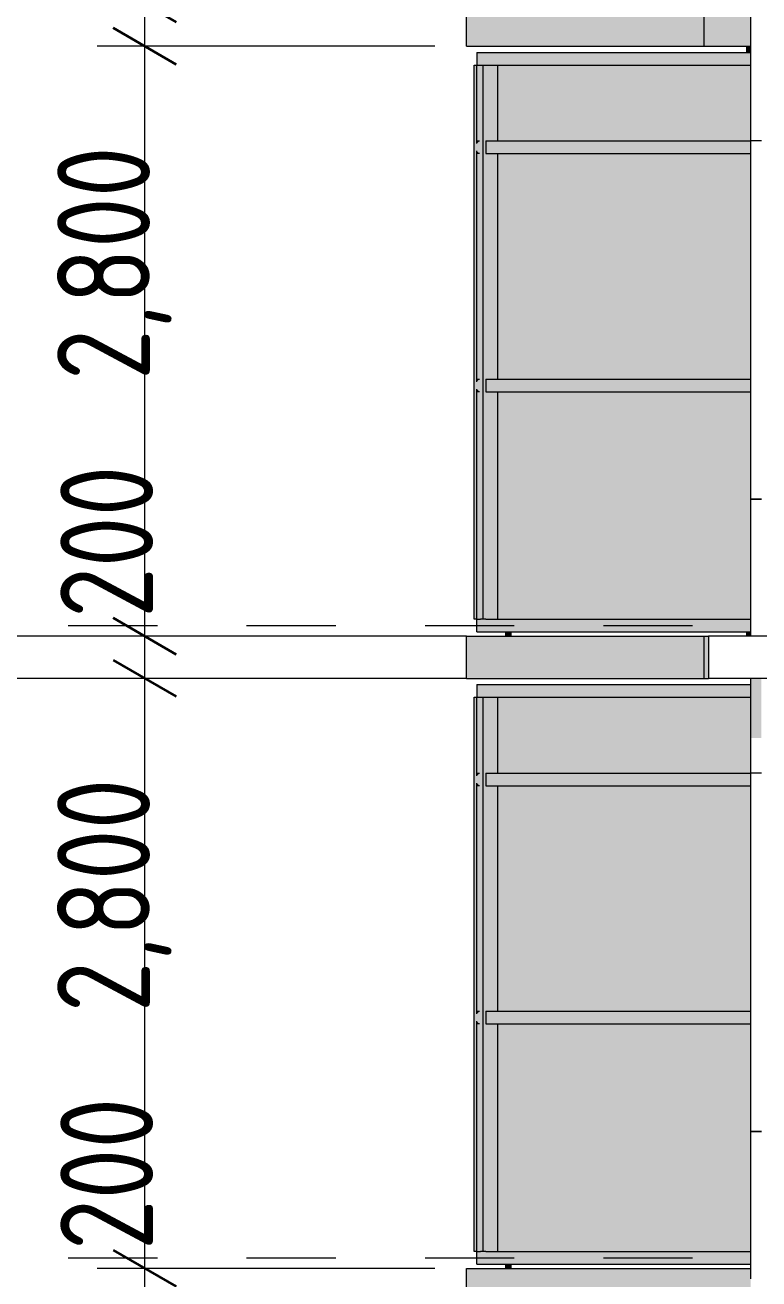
# Model space of a CAD drawing. Header units: millimetres. Extents: x 18162 to 7085488, y 72188 to 247925.
# Drawn here: x 5802714 to 5806197, y 109284 to 115234 of the extents above; entities that cross this region are included whole.
import ezdxf

# ---------------------------------------------------------------- set-up
doc = ezdxf.new("R2010")
doc.units = ezdxf.units.MM
doc.header["$MEASUREMENT"] = 0
doc.linetypes.add('Dashed', pattern=[423.333333, 211.666667, -211.666667])
for name, color, linetype in [('Finish - Wall', 7, 'Continuous'), ('Interior - Stair & Railing', 7, 'Continuous'), ('Structural - Bearing', 7, 'Continuous')]:
    doc.layers.add(name, color=color, linetype=linetype)
doc.styles.add('GENERATED_STYLE_3', font='', dxfattribs={"width": 0.8})
doc.styles.get('GENERATED_STYLE_3').set_extended_font_data('ISOCPEUR MON')
doc.dimstyles.new('GENERATED_STYLE__15', dxfattribs={"dimtxt": 440.00001, "dimasz": 228, "dimexe": 0.18, "dimexo": 150, "dimgap": 0, "dimtad": 1, "dimdec": 0, "dimzin": 0, "dimdsep": 46, "dimtxsty": 'GENERATED_STYLE_3', "dimblk": 'ARROWHEAD_2', "dimblk1": 'ARROWHEAD_2', "dimblk2": 'ARROWHEAD_2', "dimcen": 0.09, "dimclrd": 13, "dimclre": 13, "dimclrt": 13, "dimadec": 0, "dimazin": 0, "dimtfac": 1, "dimtdec": 4, "dimtmove": 0, "dimatfit": 3, "dimfxl": 1, "dimtolj": 1, "dimtzin": 0, "dimarcsym": 0})
doc.dimstyles.new('GENERATED_STYLE__19', dxfattribs={"dimtxt": 440.00001, "dimasz": 228, "dimexe": 0.18, "dimexo": 31028.935828, "dimgap": 0, "dimtad": 1, "dimdec": 0, "dimzin": 0, "dimdsep": 46, "dimtxsty": 'GENERATED_STYLE_3', "dimblk": 'ARROWHEAD_2', "dimblk1": 'ARROWHEAD_2', "dimblk2": 'ARROWHEAD_2', "dimcen": 0.09, "dimclrd": 13, "dimclre": 13, "dimclrt": 13, "dimadec": 0, "dimazin": 0, "dimtfac": 1, "dimtdec": 4, "dimtmove": 0, "dimatfit": 3, "dimfxl": 1, "dimtolj": 1, "dimtzin": 0, "dimarcsym": 0})
doc.dimstyles.new('GENERATED_STYLE__20', dxfattribs={"dimtxt": 440.00001, "dimasz": 228, "dimexe": 0.18, "dimexo": 31229.618294, "dimgap": 0, "dimtad": 1, "dimdec": 0, "dimzin": 0, "dimdsep": 46, "dimtxsty": 'GENERATED_STYLE_3', "dimblk": 'ARROWHEAD_2', "dimblk1": 'ARROWHEAD_2', "dimblk2": 'ARROWHEAD_2', "dimcen": 0.09, "dimclrd": 13, "dimclre": 13, "dimclrt": 13, "dimadec": 0, "dimazin": 0, "dimtfac": 1, "dimtdec": 4, "dimtmove": 0, "dimatfit": 3, "dimfxl": 1, "dimtolj": 1, "dimtzin": 0, "dimarcsym": 0})
doc.dimstyles.new('GENERATED_STYLE__30', dxfattribs={"dimtxt": 440.00001, "dimasz": 228, "dimexe": 0.18, "dimexo": 0.0625, "dimgap": 0, "dimtad": 1, "dimdec": 0, "dimzin": 0, "dimdsep": 46, "dimtxsty": 'GENERATED_STYLE_3', "dimblk": 'ARROWHEAD_2', "dimblk1": 'ARROWHEAD_2', "dimblk2": 'ARROWHEAD_2', "dimcen": 0.09, "dimclrd": 13, "dimclre": 13, "dimclrt": 13, "dimadec": 0, "dimazin": 0, "dimtfac": 1, "dimtdec": 4, "dimtmove": 0, "dimatfit": 3, "dimfxl": 1, "dimtolj": 1, "dimtzin": 0, "dimarcsym": 0})

# ---------------------------------------------------------------- blocks, each defined once
blk = doc.blocks.new('*X2299', base_point=(5785635.3, 106384.1))
at = {"layer": 'Structural - Bearing', "color": 7, "linetype": 'Continuous', "lineweight": 9}
blk.add_line((5805935.3, 115334.1), (5805935.3, 115134.1), dxfattribs=at)
blk = doc.blocks.new('*X2336', base_point=(5785635.3, 106384.1))
at = {"layer": 'Structural - Bearing', "color": 7, "linetype": 'Continuous', "lineweight": 13}
for p, q in [((5806208.8, 111684.1), (5806158.8, 111684.1)), ((5806158.8, 109984.1), (5806208.8, 109984.1)), ((5806208.8, 109984.1), (5806158.8, 109984.1))]:
    blk.add_line(p, q, dxfattribs=at)
blk = doc.blocks.new('*X2474', base_point=(5785635.3, 106384.1))
at = {"layer": 'Structural - Bearing', "color": 8, "linetype": 'Continuous', "lineweight": 13}
for p, q in [((5806208.8, 114684.1), (5806158.8, 114684.1)), ((5806158.8, 112984.1), (5806208.8, 112984.1)), ((5806208.8, 112984.1), (5806158.8, 112984.1))]:
    blk.add_line(p, q, dxfattribs=at)
blk = doc.blocks.new('*X2494', base_point=(5785635.3, 106384.1))
at = {"layer": 'Structural - Bearing', "color": 7, "linetype": 'Continuous', "lineweight": 9}
blk.add_line((5805935.3, 112334.1), (5805935.3, 112134.1), dxfattribs=at)
blk = doc.blocks.new('*D2525', base_point=(5785635.3, 106384.1))
at = {"color": 12, "linetype": 'Continuous', "lineweight": 35}
for p, q in [((5803132.1, 109420.7), (5803432.1, 109247.5)), ((5803132.1, 109220.7), (5803432.1, 109047.5))]:
    blk.add_line(p, q, dxfattribs=at)
at = {"color": 13, "linetype": 'Continuous', "lineweight": 13}
blk.add_line((5803282.1, 109134.1), (5803282.1, 109334.1), dxfattribs=at)
blk = doc.blocks.new('ARROWHEAD_2')
at = {"color": 0, "linetype": 'Continuous', "lineweight": 0}
for p, q in [((-0.378, -0.655), (0.378, 0.655)), ((0, 0), (-1, 0))]:
    blk.add_line(p, q, dxfattribs=at)
blk = doc.blocks.new('*D2526', base_point=(5785635.3, 106384.1))
at = {"color": 12, "linetype": 'Continuous', "lineweight": 35}
for p, q in [((5803132.1, 112220.7), (5803432.1, 112047.5)), ((5803132.1, 109420.7), (5803432.1, 109247.5))]:
    blk.add_line(p, q, dxfattribs=at)
at = {"color": 13, "linetype": 'Continuous', "lineweight": 13}
for p, q in [((5804658.8, 112134.1), (5803057.1, 112134.1)), ((5803282.1, 109334.1), (5803282.1, 112134.1)), ((5804658.8, 109334.1), (5803057.1, 109334.1)), ((5803282.1, 109134.1), (5803282.1, 109334.1))]:
    blk.add_line(p, q, dxfattribs=at)
at = {"color": 13, "lineweight": 13, "char_height": 440, "attachment_point": 7, "rotation": 90, "style": 'GENERATED_STYLE_3'}
for s, insert in [('\\A1;{\\pql;\\fISOCPEUR MON|b0|i0|c0|p0;\\W0.800000;2,800}', (5803409.6, 110549.6)), ('\\A1;{\\pql;\\fISOCPEUR MON|b0|i0|c0|p0;\\W0.800000;200}', (5803321.8, 109420.8))]:
    blk.add_mtext(s, dxfattribs=dict(at, insert=insert))
blk = doc.blocks.new('*D2527', base_point=(5785635.3, 106384.1))
at = {"color": 13, "linetype": 'Continuous', "lineweight": 13}
for p, q in [((5803282.1, 112334.1), (5803282.1, 115134.1)), ((5804658.8, 112334.1), (5803057.1, 112334.1)), ((5803282.1, 112134.1), (5803282.1, 112334.1))]:
    blk.add_line(p, q, dxfattribs=at)
at = {"color": 12, "linetype": 'Continuous', "lineweight": 35}
for p, q in [((5803132.1, 112420.7), (5803432.1, 112247.5)), ((5803132.1, 112220.7), (5803432.1, 112047.5))]:
    blk.add_line(p, q, dxfattribs=at)
blk = doc.blocks.new('*D2528', base_point=(5785635.3, 106384.1))
at = {"color": 12, "linetype": 'Continuous', "lineweight": 35}
for p, q in [((5803132.1, 115220.7), (5803432.1, 115047.5)), ((5803132.1, 112420.7), (5803432.1, 112247.5))]:
    blk.add_line(p, q, dxfattribs=at)
at = {"color": 13, "linetype": 'Continuous', "lineweight": 13}
for p, q in [((5804658.8, 115134.1), (5803057.1, 115134.1)), ((5803282.1, 112334.1), (5803282.1, 115134.1))]:
    blk.add_line(p, q, dxfattribs=at)
at = {"color": 13, "lineweight": 13, "char_height": 440, "attachment_point": 7, "rotation": 90, "style": 'GENERATED_STYLE_3'}
for s, insert in [('\\A1;{\\pql;\\fISOCPEUR MON|b0|i0|c0|p0;\\W0.800000;2,800}', (5803409.6, 113549.6)), ('\\A1;{\\pql;\\fISOCPEUR MON|b0|i0|c0|p0;\\W0.800000;200}', (5803321.8, 112420.8))]:
    blk.add_mtext(s, dxfattribs=dict(at, insert=insert))
blk = doc.blocks.new('*D2529', base_point=(5785635.3, 106384.1))
at = {"color": 13, "linetype": 'Continuous', "lineweight": 13}
for p, q in [((5803282.1, 115334.1), (5803282.1, 118134.1)), ((5804658.8, 115334.1), (5803057.1, 115334.1)), ((5803282.1, 115134.1), (5803282.1, 115334.1)), ((5804658.8, 115134.1), (5803057.1, 115134.1))]:
    blk.add_line(p, q, dxfattribs=at)
at = {"color": 12, "linetype": 'Continuous', "lineweight": 35}
for p, q in [((5803132.1, 115420.7), (5803432.1, 115247.5)), ((5803132.1, 115220.7), (5803432.1, 115047.5))]:
    blk.add_line(p, q, dxfattribs=at)
blk = doc.blocks.new('*D2594', base_point=(5785635.3, 106384.1))
at = {"color": 12, "linetype": 'Continuous', "lineweight": 35}
for p, q in [((5838328.4, 109420.7), (5838628.4, 109247.5)), ((5838328.4, 109220.7), (5838628.4, 109047.5))]:
    blk.add_line(p, q, dxfattribs=at)
at = {"color": 13, "linetype": 'Continuous', "lineweight": 13}
blk.add_line((5838478.4, 109134.1), (5838478.4, 109334.1), dxfattribs=at)
blk = doc.blocks.new('*D2595', base_point=(5785635.3, 106384.1))
at = {"color": 12, "linetype": 'Continuous', "lineweight": 35}
for p, q in [((5838328.4, 112220.7), (5838628.4, 112047.5)), ((5838328.4, 109420.7), (5838628.4, 109247.5))]:
    blk.add_line(p, q, dxfattribs=at)
at = {"color": 13, "linetype": 'Continuous', "lineweight": 13}
for p, q in [((5838703.4, 112134.1), (5837187.8, 112134.1)), ((5838478.4, 109334.1), (5838478.4, 112134.1)), ((5838703.4, 109334.1), (5837187.8, 109334.1)), ((5838478.4, 109134.1), (5838478.4, 109334.1))]:
    blk.add_line(p, q, dxfattribs=at)
at = {"color": 13, "lineweight": 13, "char_height": 440, "attachment_point": 7, "rotation": 90, "style": 'GENERATED_STYLE_3'}
for s, insert in [('\\A1;{\\pql;\\fISOCPEUR MON|b0|i0|c0|p0;\\W0.800000;2,800}', (5838605.9, 110549.6)), ('\\A1;{\\pql;\\fISOCPEUR MON|b0|i0|c0|p0;\\W0.800000;200}', (5838518.1, 109420.8))]:
    blk.add_mtext(s, dxfattribs=dict(at, insert=insert))
blk = doc.blocks.new('*D2596', base_point=(5785635.3, 106384.1))
at = {"color": 13, "linetype": 'Continuous', "lineweight": 13}
for p, q in [((5838478.4, 112334.1), (5838478.4, 115134.1)), ((5838703.4, 112334.1), (5837187.8, 112334.1)), ((5838478.4, 112134.1), (5838478.4, 112334.1))]:
    blk.add_line(p, q, dxfattribs=at)
at = {"color": 12, "linetype": 'Continuous', "lineweight": 35}
for p, q in [((5838328.4, 112420.7), (5838628.4, 112247.5)), ((5838328.4, 112220.7), (5838628.4, 112047.5))]:
    blk.add_line(p, q, dxfattribs=at)
blk = doc.blocks.new('*D2597', base_point=(5785635.3, 106384.1))
at = {"color": 12, "linetype": 'Continuous', "lineweight": 35}
for p, q in [((5838328.4, 115220.7), (5838628.4, 115047.5)), ((5838328.4, 112420.7), (5838628.4, 112247.5))]:
    blk.add_line(p, q, dxfattribs=at)
at = {"color": 13, "linetype": 'Continuous', "lineweight": 13}
for p, q in [((5838703.4, 115134.1), (5837187.8, 115134.1)), ((5838478.4, 112334.1), (5838478.4, 115134.1))]:
    blk.add_line(p, q, dxfattribs=at)
at = {"color": 13, "lineweight": 13, "char_height": 440, "attachment_point": 7, "rotation": 90, "style": 'GENERATED_STYLE_3'}
for s, insert in [('\\A1;{\\pql;\\fISOCPEUR MON|b0|i0|c0|p0;\\W0.800000;2,800}', (5838605.9, 113549.6)), ('\\A1;{\\pql;\\fISOCPEUR MON|b0|i0|c0|p0;\\W0.800000;200}', (5838518.1, 112420.8))]:
    blk.add_mtext(s, dxfattribs=dict(at, insert=insert))
blk = doc.blocks.new('*D2598', base_point=(5785635.3, 106384.1))
at = {"color": 13, "linetype": 'Continuous', "lineweight": 13}
for p, q in [((5838478.4, 115334.1), (5838478.4, 118134.1)), ((5838703.4, 115334.1), (5837187.8, 115334.1)), ((5838478.4, 115134.1), (5838478.4, 115334.1)), ((5838703.4, 115134.1), (5837187.8, 115134.1))]:
    blk.add_line(p, q, dxfattribs=at)
at = {"color": 12, "linetype": 'Continuous', "lineweight": 35}
for p, q in [((5838328.4, 115420.7), (5838628.4, 115247.5)), ((5838328.4, 115220.7), (5838628.4, 115047.5))]:
    blk.add_line(p, q, dxfattribs=at)
blk = doc.blocks.new('*D2637', base_point=(5785635.3, 106384.1))
at = {"color": 12, "linetype": 'Continuous', "lineweight": 35}
for p, q in [((5802232.1, 112220.7), (5802532.1, 112047.5)), ((5802232.1, 102820.7), (5802532.1, 102647.5))]:
    blk.add_line(p, q, dxfattribs=at)
at = {"color": 13, "linetype": 'Continuous', "lineweight": 13}
for p, q in [((5804808.8, 112134.1), (5802157.1, 112134.1)), ((5802382.1, 102734.1), (5802382.1, 112134.1)), ((5806185.7, 102734.1), (5802157.1, 102734.1)), ((5802382.1, 102587.4), (5802382.1, 102734.1))]:
    blk.add_line(p, q, dxfattribs=at)
at = {"color": 13, "lineweight": 13, "char_height": 440, "attachment_point": 7, "rotation": 90, "style": 'GENERATED_STYLE_3'}
for s, insert in [('\\A1;{\\pql;\\fISOCPEUR MON|b0|i0|c0|p0;\\W0.800000;200}', (5802421.8, 111309.7)), ('\\A1;{\\pql;\\fISOCPEUR MON|b0|i0|c0|p0;\\W0.800000;9,400}', (5802509.6, 106494.4))]:
    blk.add_mtext(s, dxfattribs=dict(at, insert=insert))
blk = doc.blocks.new('*D2638', base_point=(5785635.3, 106384.1))
at = {"color": 12, "linetype": 'Continuous', "lineweight": 35}
for p, q in [((5802232.1, 112420.7), (5802532.1, 112247.5)), ((5802232.1, 112220.7), (5802532.1, 112047.5))]:
    blk.add_line(p, q, dxfattribs=at)
at = {"color": 13, "linetype": 'Continuous', "lineweight": 13}
for p, q in [((5802382.1, 112134.1), (5802382.1, 112334.1)), ((5804808.8, 112134.1), (5802157.1, 112134.1))]:
    blk.add_line(p, q, dxfattribs=at)
blk = doc.blocks.new('*D2639', base_point=(5785635.3, 106384.1))
at = {"color": 12, "linetype": 'Continuous', "lineweight": 35}
for p, q in [((5802232.1, 145220.7), (5802532.1, 145047.5)), ((5802232.1, 112420.7), (5802532.1, 112247.5))]:
    blk.add_line(p, q, dxfattribs=at)
at = {"color": 13, "linetype": 'Continuous', "lineweight": 13}
for p, q in [((5804808.8, 145134.1), (5802157.1, 145134.1)), ((5802382.1, 112334.1), (5802382.1, 145134.1)), ((5804808.8, 112334.1), (5802157.1, 112334.1)), ((5802382.1, 112134.1), (5802382.1, 112334.1))]:
    blk.add_line(p, q, dxfattribs=at)
at = {"color": 13, "lineweight": 13, "char_height": 440, "attachment_point": 7, "rotation": 90, "style": 'GENERATED_STYLE_3'}
for s, insert in [('\\A1;{\\pql;\\fISOCPEUR MON|b0|i0|c0|p0;\\W0.800000;200}', (5802421.8, 144309.7)), ('\\A1;{\\pql;\\fISOCPEUR MON|b0|i0|c0|p0;\\W0.800000;32,800}', (5802509.6, 127689))]:
    blk.add_mtext(s, dxfattribs=dict(at, insert=insert))
blk = doc.blocks.new('*D2646', base_point=(5785635.3, 106384.1))
at = {"color": 13, "linetype": 'Continuous', "lineweight": 13}
for p, q in [((5801482.5, 156834.1), (5801482.5, 156980.8)), ((5816658.8, 156834.1), (5801257.5, 156834.1)), ((5801482.5, 102734.1), (5801482.5, 156834.1)), ((5806188.8, 102734.1), (5801257.5, 102734.1)), ((5801482.5, 102587.4), (5801482.5, 102734.1))]:
    blk.add_line(p, q, dxfattribs=at)
at = {"color": 12, "linetype": 'Continuous', "lineweight": 35}
for p, q in [((5801632.5, 156747.5), (5801332.5, 156920.7)), ((5801332.5, 102820.7), (5801632.5, 102647.5))]:
    blk.add_line(p, q, dxfattribs=at)
at = {"color": 13, "lineweight": 13, "insert": (5801610.1, 129125.4), "char_height": 440, "attachment_point": 7, "rotation": 90, "style": 'GENERATED_STYLE_3'}
blk.add_mtext('\\A1;{\\pql;\\fISOCPEUR MON|b0|i0|c0|p0;\\W0.800000;54,100}', dxfattribs=at)

msp = doc.modelspace()

# ---------------------------------------------------------------- hatches: boundary and pattern name
at = {"layer": 'Finish - Wall', "linetype": 'Continuous', "lineweight": 0}
for points in [[(5804858.8, 115104.1), (5804858.8, 115044.1), (5806158.8, 115044.1), (5806158.8, 115104.1)], [(5804846.4, 115044.1), (5804846.4, 114654.1), (5804888.8, 114654.1), (5804888.8, 115044.1), (5804871.4, 115044.1), (5804871.4, 114684.1), (5804858.8, 114671.5), (5804858.8, 115044.1)], [(5804858.8, 114684.1), (5804871.4, 114684.1), (5804871.4, 115044.1), (5804858.8, 115044.1)], [(5804888.8, 115044.1), (5804888.8, 114654.1), (5804901.2, 114654.1), (5804901.2, 114684.1), (5804906.2, 114684.1), (5804906.2, 115044.1)], [(5804958.8, 115044.1), (5804906.2, 115044.1), (5804906.2, 114684.1), (5804958.8, 114684.1)], [(5804958.8, 115044.1), (5804958.8, 114684.1), (5806158.8, 114684.1), (5806158.8, 115044.1)], [(5804871.4, 114684.1), (5804858.8, 114684.1), (5804858.8, 114671.5)], [(5804901.2, 114684.1), (5804901.2, 114624.1), (5806158.8, 114624.1), (5806158.8, 114684.1)], [(5804858.8, 114636.6), (5804858.8, 114624.1), (5804871.4, 114624.1)], [(5804858.8, 114624.1), (5804858.8, 113554.1), (5804871.4, 113554.1), (5804871.4, 114624.1)], [(5804888.8, 114654.1), (5804888.8, 113524.1), (5804901.2, 113524.1), (5804901.2, 113554.1), (5804906.2, 113554.1), (5804906.2, 114624.1), (5804901.2, 114624.1), (5804901.2, 114654.1)], [(5804906.2, 114624.1), (5804906.2, 113554.1), (5804958.8, 113554.1), (5804958.8, 114624.1)], [(5806158.8, 114624.1), (5804958.8, 114624.1), (5804958.8, 113554.1), (5806158.8, 113554.1)], [(5804858.8, 113554.1), (5804858.8, 113541.5), (5804871.4, 113554.1)], [(5804901.2, 113554.1), (5804901.2, 113494.1), (5806158.8, 113494.1), (5806158.8, 113554.1)], [(5804846.4, 112414.1), (5804858.8, 112414.1), (5804858.8, 113506.6), (5804871.4, 113494.1), (5804871.4, 112414.1), (5804888.8, 112414.1), (5804888.8, 113524.1), (5804846.4, 113524.1)], [(5804858.8, 113506.6), (5804858.8, 113494.1), (5804871.4, 113494.1)], [(5804858.8, 112414.1), (5804871.4, 112414.1), (5804871.4, 113494.1), (5804858.8, 113494.1)], [(5804888.8, 113524.1), (5804888.8, 112414.1), (5804906.2, 112414.1), (5804906.2, 113494.1), (5804901.2, 113494.1), (5804901.2, 113524.1)], [(5804958.8, 113494.1), (5804906.2, 113494.1), (5804906.2, 112414.1), (5804958.8, 112414.1)], [(5804958.8, 113494.1), (5804958.8, 112414.1), (5806158.8, 112414.1), (5806158.8, 113494.1)], [(5804858.8, 112354.1), (5806158.8, 112354.1), (5806158.8, 112414.1), (5804858.8, 112414.1)], [(5804858.8, 112104.1), (5804858.8, 112044.1), (5806158.8, 112044.1), (5806158.8, 112104.1)], [(5804858.8, 112044.1), (5804846.4, 112044.1), (5804846.4, 111654.1), (5804888.8, 111654.1), (5804888.8, 112044.1), (5804871.4, 112044.1), (5804871.4, 111684.1), (5804858.8, 111671.5)], [(5804858.8, 112044.1), (5804858.8, 111684.1), (5804871.4, 111684.1), (5804871.4, 112044.1)], [(5804906.2, 112044.1), (5804888.8, 112044.1), (5804888.8, 111654.1), (5804901.2, 111654.1), (5804901.2, 111684.1), (5804906.2, 111684.1)], [(5804958.8, 112044.1), (5804906.2, 112044.1), (5804906.2, 111684.1), (5804958.8, 111684.1)], [(5806158.8, 112044.1), (5804958.8, 112044.1), (5804958.8, 111684.1), (5806158.8, 111684.1)], [(5804871.4, 111684.1), (5804858.8, 111684.1), (5804858.8, 111671.5)], [(5806158.8, 111684.1), (5804901.2, 111684.1), (5804901.2, 111624.1), (5806158.8, 111624.1)], [(5804858.8, 111636.6), (5804858.8, 111624.1), (5804871.4, 111624.1)], [(5804858.8, 111624.1), (5804858.8, 110554.1), (5804871.4, 110554.1), (5804871.4, 111624.1)], [(5804888.8, 110524.1), (5804901.2, 110524.1), (5804901.2, 110554.1), (5804906.2, 110554.1), (5804906.2, 111624.1), (5804901.2, 111624.1), (5804901.2, 111654.1), (5804888.8, 111654.1)], [(5804906.2, 111624.1), (5804906.2, 110554.1), (5804958.8, 110554.1), (5804958.8, 111624.1)], [(5804958.8, 110554.1), (5806158.8, 110554.1), (5806158.8, 111624.1), (5804958.8, 111624.1)], [(5804858.8, 110554.1), (5804858.8, 110541.5), (5804871.4, 110554.1)], [(5806158.8, 110554.1), (5804901.2, 110554.1), (5804901.2, 110494.1), (5806158.8, 110494.1)], [(5804846.4, 109414.1), (5804858.8, 109414.1), (5804858.8, 110506.6), (5804871.4, 110494.1), (5804871.4, 109414.1), (5804888.8, 109414.1), (5804888.8, 110524.1), (5804846.4, 110524.1)], [(5804858.8, 110506.6), (5804858.8, 110494.1), (5804871.4, 110494.1)], [(5804858.8, 109414.1), (5804871.4, 109414.1), (5804871.4, 110494.1), (5804858.8, 110494.1)], [(5804888.8, 109414.1), (5804906.2, 109414.1), (5804906.2, 110494.1), (5804901.2, 110494.1), (5804901.2, 110524.1), (5804888.8, 110524.1)], [(5804958.8, 110494.1), (5804906.2, 110494.1), (5804906.2, 109414.1), (5804958.8, 109414.1)], [(5804958.8, 110494.1), (5804958.8, 109414.1), (5806158.8, 109414.1), (5806158.8, 110494.1)], [(5806158.8, 109414.1), (5804858.8, 109414.1), (5804858.8, 109354.1), (5806158.8, 109354.1)]]:
    msp.add_hatch(color=49, dxfattribs=at).paths.add_polyline_path(points)
h = msp.add_hatch(color=49, dxfattribs=at)
h.paths.add_polyline_path([(5804888.8, 114654.1), (5804846.4, 114654.1), (5804846.4, 113524.1), (5804888.8, 113524.1)])
h.paths.add_polyline_path([(5804858.8, 114636.6), (5804871.4, 114624.1), (5804871.4, 113554.1), (5804858.8, 113541.5)], flags=0)
h = msp.add_hatch(color=49, dxfattribs=at)
h.paths.add_polyline_path([(5804846.4, 110524.1), (5804888.8, 110524.1), (5804888.8, 111654.1), (5804846.4, 111654.1)])
h.paths.add_polyline_path([(5804858.8, 111636.6), (5804871.4, 111624.1), (5804871.4, 110554.1), (5804858.8, 110541.5)], flags=0)
at = {"layer": 'Interior - Stair & Railing', "linetype": 'Continuous', "lineweight": 0}
for points in [[(5804996.8, 112354.1), (5804996.8, 112334.1), (5804997, 112334.1), (5804997, 112354.1)], [(5804997, 112354.1), (5804997, 112334.1), (5804997.5, 112334.1), (5804997.5, 112354.1)], [(5804997.5, 112354.1), (5804997.5, 112334.1), (5804998.4, 112334.1), (5804998.4, 112354.1)], [(5804998.4, 112354.1), (5804998.4, 112334.1), (5804999.6, 112334.1), (5804999.6, 112354.1)], [(5804999.6, 112354.1), (5804999.6, 112334.1), (5805001.1, 112334.1), (5805001.1, 112354.1)], [(5805002.8, 112354.1), (5805001.1, 112354.1), (5805001.1, 112334.1), (5805002.8, 112334.1)], [(5805002.8, 112354.1), (5805002.8, 112334.1), (5805004.7, 112334.1), (5805004.7, 112354.1)], [(5805004.7, 112354.1), (5805004.7, 112334.1), (5805006.7, 112334.1), (5805006.7, 112354.1)], [(5805008.8, 112354.1), (5805006.7, 112354.1), (5805006.7, 112334.1), (5805008.8, 112334.1)], [(5805010.9, 112354.1), (5805008.8, 112354.1), (5805008.8, 112334.1), (5805010.9, 112334.1)], [(5805012.9, 112354.1), (5805010.9, 112354.1), (5805010.9, 112334.1), (5805012.9, 112334.1)], [(5805014.8, 112354.1), (5805012.9, 112354.1), (5805012.9, 112334.1), (5805014.8, 112334.1)], [(5805016.5, 112354.1), (5805014.8, 112354.1), (5805014.8, 112334.1), (5805016.5, 112334.1)], [(5805018, 112354.1), (5805016.5, 112354.1), (5805016.5, 112334.1), (5805018, 112334.1)], [(5805019.2, 112354.1), (5805018, 112354.1), (5805018, 112334.1), (5805019.2, 112334.1)], [(5805020.1, 112354.1), (5805019.2, 112354.1), (5805019.2, 112334.1), (5805020.1, 112334.1)], [(5805020.6, 112354.1), (5805020.1, 112354.1), (5805020.1, 112334.1), (5805020.6, 112334.1)], [(5805020.8, 112354.1), (5805020.6, 112354.1), (5805020.6, 112334.1), (5805020.8, 112334.1)], [(5804997, 109354.1), (5804996.8, 109354.1), (5804996.8, 109334.1), (5804997, 109334.1)], [(5804997.5, 109354.1), (5804997, 109354.1), (5804997, 109334.1), (5804997.5, 109334.1)], [(5804998.4, 109354.1), (5804997.5, 109354.1), (5804997.5, 109334.1), (5804998.4, 109334.1)], [(5804999.6, 109354.1), (5804998.4, 109354.1), (5804998.4, 109334.1), (5804999.6, 109334.1)], [(5805001.1, 109354.1), (5804999.6, 109354.1), (5804999.6, 109334.1), (5805001.1, 109334.1)], [(5805002.8, 109354.1), (5805001.1, 109354.1), (5805001.1, 109334.1), (5805002.8, 109334.1)], [(5805004.7, 109354.1), (5805002.8, 109354.1), (5805002.8, 109334.1), (5805004.7, 109334.1)], [(5805006.7, 109354.1), (5805004.7, 109354.1), (5805004.7, 109334.1), (5805006.7, 109334.1)], [(5805008.8, 109354.1), (5805006.7, 109354.1), (5805006.7, 109334.1), (5805008.8, 109334.1)], [(5805010.9, 109354.1), (5805008.8, 109354.1), (5805008.8, 109334.1), (5805010.9, 109334.1)], [(5805012.9, 109354.1), (5805010.9, 109354.1), (5805010.9, 109334.1), (5805012.9, 109334.1)], [(5805014.8, 109354.1), (5805012.9, 109354.1), (5805012.9, 109334.1), (5805014.8, 109334.1)], [(5805016.5, 109354.1), (5805014.8, 109354.1), (5805014.8, 109334.1), (5805016.5, 109334.1)], [(5805018, 109354.1), (5805016.5, 109354.1), (5805016.5, 109334.1), (5805018, 109334.1)], [(5805019.2, 109354.1), (5805018, 109354.1), (5805018, 109334.1), (5805019.2, 109334.1)], [(5805020.1, 109354.1), (5805019.2, 109354.1), (5805019.2, 109334.1), (5805020.1, 109334.1)], [(5805020.6, 109354.1), (5805020.1, 109354.1), (5805020.1, 109334.1), (5805020.6, 109334.1)], [(5805020.8, 109354.1), (5805020.6, 109354.1), (5805020.6, 109334.1), (5805020.8, 109334.1)]]:
    msp.add_hatch(color=49, dxfattribs=at).paths.add_polyline_path(points)
at = {"layer": 'Structural - Bearing', "linetype": 'Continuous', "lineweight": 0}
for points in [[(5806158.8, 115334.1), (5804808.8, 115334.1), (5804808.8, 115134.1), (5806158.8, 115134.1)], [(5806158.8, 115134.1), (5806138.8, 115134.1), (5806138.8, 115104.1), (5806158.8, 115104.1)], [(5806138.8, 112334.1), (5806158.8, 112334.1), (5806158.8, 112354.1), (5806138.8, 112354.1)], [(5804808.8, 112134.1), (5805958.1, 112134.1), (5805958.1, 112334.1), (5804808.8, 112334.1)], [(5806208.8, 112134.1), (5806158.8, 112134.1), (5806158.8, 111850.5), (5806208.8, 111850.5)], [(5804808.8, 109334.1), (5804808.8, 109134.1), (5806158.8, 109134.1), (5806158.8, 109334.1)]]:
    msp.add_hatch(color=49, dxfattribs=at).paths.add_polyline_path(points)

# ---------------------------------------------------------------- linework, layer by layer
at = {"color": 8, "linetype": 'Dashed', "lineweight": 13, "ltscale": 2}
for p, q in [((5800379.4, 112384.1), (5841359.8, 112384.1)), ((5800379.4, 109384.1), (5841359.8, 109384.1))]:
    msp.add_line(p, q, dxfattribs=at)
at = {"layer": 'Finish - Wall', "color": 7, "linetype": 'Continuous', "lineweight": 9}
for p, q in [((5804858.8, 115104.1), (5806158.8, 115104.1)), ((5804858.8, 115104.1), (5804858.8, 115044.1)), ((5804846.4, 115044.1), (5804858.8, 115044.1)), ((5804846.4, 114654.1), (5804846.4, 115044.1)), ((5804858.8, 115044.1), (5804876.4, 115044.1)), ((5804858.8, 114684.1), (5804858.8, 115044.1)), ((5804876.4, 115044.1), (5804888.8, 115044.1)), ((5804888.8, 115044.1), (5804901.2, 115044.1)), ((5804888.8, 114654.1), (5804888.8, 115044.1)), ((5804901.2, 115044.1), (5806158.8, 115044.1)), ((5804958.8, 114684.1), (5804958.8, 115044.1)), ((5804858.8, 114671.5), (5804858.8, 114684.1)), ((5804858.8, 114684.1), (5804871.4, 114684.1)), ((5804901.2, 114684.1), (5806158.8, 114684.1)), ((5804901.2, 114684.1), (5804901.2, 114624.1)), ((5804846.4, 113524.1), (5804846.4, 114654.1)), ((5804858.8, 114624.1), (5804858.8, 114636.6)), ((5804871.4, 114624.1), (5804858.8, 114624.1)), ((5804858.8, 113554.1), (5804858.8, 114624.1)), ((5804888.8, 113524.1), (5804888.8, 114654.1)), ((5804901.2, 114624.1), (5806158.8, 114624.1)), ((5804958.8, 113554.1), (5804958.8, 114624.1)), ((5804858.8, 113541.5), (5804858.8, 113554.1)), ((5804858.8, 113554.1), (5804871.4, 113554.1)), ((5804901.2, 113554.1), (5806158.8, 113554.1)), ((5804901.2, 113554.1), (5804901.2, 113494.1)), ((5804846.4, 112414.1), (5804846.4, 113524.1)), ((5804858.8, 113494.1), (5804858.8, 113506.6)), ((5804871.4, 113494.1), (5804858.8, 113494.1)), ((5804858.8, 112414.1), (5804858.8, 113494.1)), ((5804888.8, 112414.1), (5804888.8, 113524.1)), ((5804901.2, 113494.1), (5806158.8, 113494.1)), ((5804958.8, 112414.1), (5804958.8, 113494.1)), ((5804858.8, 112414.1), (5804846.4, 112414.1)), ((5804858.8, 112414.1), (5804876.4, 112414.1)), ((5804858.8, 112354.1), (5804858.8, 112414.1)), ((5804888.8, 112414.1), (5804876.4, 112414.1)), ((5804901.2, 112414.1), (5804888.8, 112414.1)), ((5804901.2, 112414.1), (5806158.8, 112414.1)), ((5804858.8, 112354.1), (5806158.8, 112354.1)), ((5804858.8, 112104.1), (5806158.8, 112104.1)), ((5804858.8, 112104.1), (5804858.8, 112044.1)), ((5804846.4, 112044.1), (5804858.8, 112044.1)), ((5804846.4, 111654.1), (5804846.4, 112044.1)), ((5804858.8, 112044.1), (5806158.8, 112044.1)), ((5804858.8, 111684.1), (5804858.8, 112044.1)), ((5804888.8, 111654.1), (5804888.8, 112044.1)), ((5804958.8, 111684.1), (5804958.8, 112044.1)), ((5804858.8, 111671.5), (5804858.8, 111684.1)), ((5804858.8, 111684.1), (5804871.4, 111684.1)), ((5804901.2, 111684.1), (5806158.8, 111684.1)), ((5804901.2, 111684.1), (5804901.2, 111624.1)), ((5804846.4, 110524.1), (5804846.4, 111654.1)), ((5804858.8, 111624.1), (5804858.8, 111636.6)), ((5804871.4, 111624.1), (5804858.8, 111624.1)), ((5804858.8, 110554.1), (5804858.8, 111624.1)), ((5804888.8, 110524.1), (5804888.8, 111654.1)), ((5804901.2, 111624.1), (5806158.8, 111624.1)), ((5804958.8, 110554.1), (5804958.8, 111624.1)), ((5804858.8, 110541.5), (5804858.8, 110554.1)), ((5804858.8, 110554.1), (5804871.4, 110554.1)), ((5804901.2, 110554.1), (5806158.8, 110554.1)), ((5804901.2, 110554.1), (5804901.2, 110494.1)), ((5804846.4, 109414.1), (5804846.4, 110524.1)), ((5804858.8, 110494.1), (5804858.8, 110506.6)), ((5804871.4, 110494.1), (5804858.8, 110494.1)), ((5804858.8, 109414.1), (5804858.8, 110494.1)), ((5804888.8, 109414.1), (5804888.8, 110524.1)), ((5804901.2, 110494.1), (5806158.8, 110494.1)), ((5804958.8, 109414.1), (5804958.8, 110494.1)), ((5804858.8, 109414.1), (5804846.4, 109414.1)), ((5804858.8, 109414.1), (5804876.4, 109414.1)), ((5804858.8, 109354.1), (5804858.8, 109414.1)), ((5804888.8, 109414.1), (5804876.4, 109414.1)), ((5804901.2, 109414.1), (5804888.8, 109414.1)), ((5804901.2, 109414.1), (5806158.8, 109414.1)), ((5804858.8, 109354.1), (5806158.8, 109354.1))]:
    msp.add_line(p, q, dxfattribs=at)
at = {"layer": 'Interior - Stair & Railing', "color": 7, "linetype": 'Continuous', "lineweight": 9}
for p, q in [((5804996.8, 112334.1), (5804996.8, 112354.1)), ((5805020.8, 112334.1), (5805020.8, 112354.1)), ((5804996.8, 109334.1), (5804996.8, 109354.1)), ((5805020.8, 109334.1), (5805020.8, 109354.1))]:
    msp.add_line(p, q, dxfattribs=at)
at = {"layer": 'Structural - Bearing', "color": 7, "linetype": 'Continuous', "lineweight": 13}
for p, q in [((5804808.8, 115134.1), (5804808.8, 115334.1)), ((5806158.8, 112334.1), (5806158.8, 115284.1)), ((5804808.8, 115134.1), (5806158.8, 115134.1)), ((5806138.8, 115134.1), (5806138.8, 115104.1)), ((5806138.8, 112354.1), (5806138.8, 112334.1)), ((5804808.8, 112334.1), (5805958.1, 112334.1)), ((5804808.8, 112134.1), (5804808.8, 112334.1)), ((5813408.4, 112334.1), (5805958.1, 112334.1)), ((5805958.1, 112334.1), (5805958.1, 112134.1)), ((5804808.8, 112134.1), (5805958.1, 112134.1)), ((5813408.4, 112134.1), (5805958.1, 112134.1)), ((5806158.8, 109284.1), (5806158.8, 112134.1)), ((5804808.8, 109334.1), (5806158.8, 109334.1)), ((5804808.8, 109134.1), (5804808.8, 109334.1))]:
    msp.add_line(p, q, dxfattribs=at)

# ---------------------------------------------------------------- block references
at = {"layer": 'Structural - Bearing', "lineweight": 0}
for name in ['*X2299', '*X2474', '*X2494', '*X2336']:
    msp.add_blockref(name, (5785635.3, 106384.1), dxfattribs=at)

# ---------------------------------------------------------------- dimensions: what is measured, and where the dimension line sits
at = {"color": 13, "linetype": 'Continuous', "lineweight": 13}
for base, p1, p2, dimstyle, picture, middle in [((5801482.5, 156834.1), (5806188.8, 102734.1), (5816658.8, 156834.1), 'GENERATED_STYLE__30', '*D2646', (5801174.5, 130029.9)), ((5802382.1, 145134.1), (5804808.8, 112334.1), (5804808.8, 145134.1), 'GENERATED_STYLE__30', '*D2639', (5802074.1, 128593.4)), ((5803282.1, 115334.1), (5805483.8, 115134.1), (5805483.8, 115334.1), 'GENERATED_STYLE__15', '*D2529', (5802974.1, 115923)), ((5838478.4, 115334.1), (5805483.8, 115134.1), (5805483.8, 115334.1), 'GENERATED_STYLE__19', '*D2598', (5838170.4, 115923)), ((5803282.1, 115134.1), (5805383.5, 112334.1), (5805483.8, 115134.1), 'GENERATED_STYLE__15', '*D2528', (5802974.1, 114286.7)), ((5838478.4, 115134.1), (5805383.5, 112334.1), (5805483.8, 115134.1), 'GENERATED_STYLE__19', '*D2597', (5838170.4, 114286.7)), ((5803282.1, 112334.1), (5805383.5, 112134.1), (5805383.5, 112334.1), 'GENERATED_STYLE__15', '*D2527', (5802974.1, 112923)), ((5838478.4, 112334.1), (5805383.5, 112134.1), (5805383.5, 112334.1), 'GENERATED_STYLE__20', '*D2596', (5838170.4, 112923)), ((5802382.1, 112334.1), (5804808.8, 112134.1), (5804808.8, 112334.1), 'GENERATED_STYLE__30', '*D2638', (5802074.1, 111811.9)), ((5802382.1, 112134.1), (5806185.7, 102734.1), (5804808.8, 112134.1), 'GENERATED_STYLE__30', '*D2637', (5802074.1, 107231.4)), ((5803282.1, 112134.1), (5805483.8, 109334.1), (5805383.5, 112134.1), 'GENERATED_STYLE__15', '*D2526', (5802974.1, 111286.7)), ((5838478.4, 112134.1), (5805483.8, 109334.1), (5805383.5, 112134.1), 'GENERATED_STYLE__20', '*D2595', (5838170.4, 111286.7)), ((5803282.1, 109334.1), (5805483.8, 109134.1), (5805483.8, 109334.1), 'GENERATED_STYLE__15', '*D2525', (5802974.1, 109923)), ((5838478.4, 109334.1), (5805483.8, 109134.1), (5805483.8, 109334.1), 'GENERATED_STYLE__19', '*D2594', (5838170.4, 109923))]:
    dim = msp.add_linear_dim(base=base, p1=p1, p2=p2, angle=90, dimstyle=dimstyle, dxfattribs=at)
    dim.commit()
    dim.dimension.update_dxf_attribs({"geometry": picture, "text_midpoint": middle, "dimtype": 160, "text_rotation": 90})

doc.saveas('drawing.dxf')
